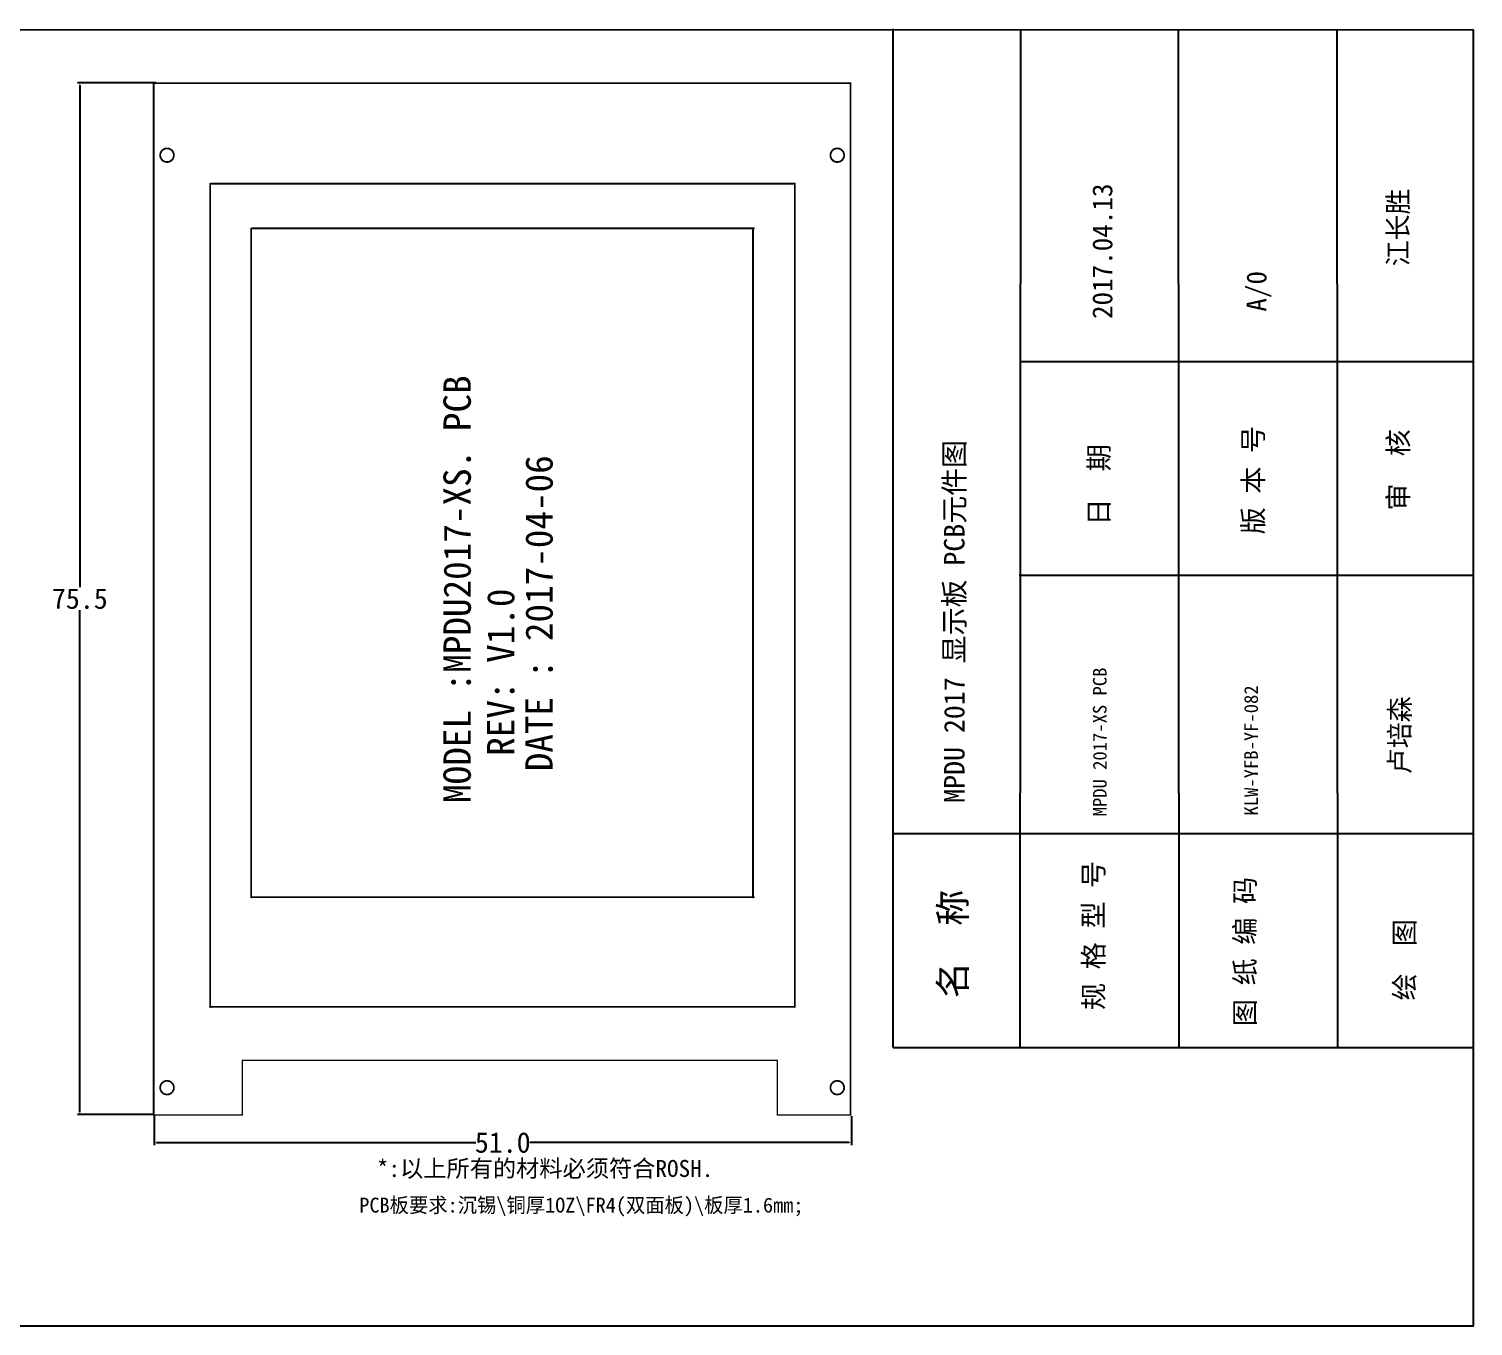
# Model space of a CAD drawing. Extents: x 936 to 1110, y 613 to 708.
# Drawn here: x 1004.5 to 1110.2, y 612.9 to 707.9 of the extents above; entities that cross this region are included whole.
import ezdxf

# ---------------------------------------------------------------- set-up
doc = ezdxf.new("R2010")
doc.units = 0
doc.header["$MEASUREMENT"] = 0
doc.layers.get('0').update_dxf_attribs({"linetype": 'CONTINUOUS'})
doc.layers.get('Defpoints').update_dxf_attribs({"linetype": 'CONTINUOUS'})
for name, color, linetype in [('KEEPOUTLAYER', 6, 'CONTINUOUS'), ('TOPOVERLAY', 2, 'CONTINUOUS'), ('标题1', 7, 'CONTINUOUS')]:
    doc.layers.add(name, color=color, linetype=linetype)
doc.dimstyles.get("Standard").update_dxf_attribs({"dimtxt": 0.18, "dimasz": 0.18, "dimexe": 0.18, "dimexo": 0.0625, "dimgap": 0.09, "dimtad": 0, "dimtih": 1, "dimtoh": 1, "dimdec": 4, "dimzin": 0, "dimdsep": 46, "dimtxsty": 'Standard', "dimcen": 0.09, "dimadec": 0, "dimazin": 0, "dimtfac": 1, "dimtdec": 4, "dimtofl": 0, "dimtmove": 0, "dimatfit": 0, "dimfxl": 1, "dimtolj": 1, "dimtzin": 0, "dimarcsym": 0})

# ---------------------------------------------------------------- blocks, each defined once
blk = doc.blocks.new('*D9')
at = {"color": 0, "linetype": 'Continuous', "lineweight": -2}
for p, q in [((1013.78, 703.94), (1008.05, 703.94)), ((1008.23, 703.76), (1008.23, 667.02)), ((1008.23, 628.6), (1008.23, 665.34)), ((1013.59, 628.42), (1008.05, 628.42))]:
    blk.add_line(p, q, dxfattribs=at)
at = {"color": 0, "linetype": 'Continuous'}
for points in [[(1008.2, 703.76), (1008.26, 703.76), (1008.23, 703.94)], [(1008.2, 628.6), (1008.26, 628.6), (1008.23, 628.42)]]:
    blk.add_solid(points, dxfattribs=at)
at = {"layer": 'Defpoints', "color": 0, "linetype": 'Continuous'}
for p in [(1013.85, 703.94), (1008.23, 628.42), (1013.65, 628.42)]:
    blk.add_point(p, dxfattribs=at)
at = {"color": 0, "linetype": 'Continuous', "insert": (1008.23, 666.18), "char_height": 1.5, "attachment_point": 5}
blk.add_mtext('\\A1;75.5', dxfattribs=at)
blk = doc.blocks.new('*D10')
at = {"color": 0, "linetype": 'Continuous', "lineweight": -2}
for p, q in [((1013.67, 628.42), (1013.67, 626.19)), ((1064.7, 628.31), (1064.7, 626.19)), ((1013.85, 626.37), (1037.22, 626.37)), ((1064.52, 626.37), (1041.15, 626.37))]:
    blk.add_line(p, q, dxfattribs=at)
at = {"color": 0, "linetype": 'Continuous'}
for points in [[(1013.85, 626.4), (1013.85, 626.34), (1013.67, 626.37)], [(1064.52, 626.4), (1064.52, 626.34), (1064.7, 626.37)]]:
    blk.add_solid(points, dxfattribs=at)
at = {"layer": 'Defpoints', "color": 0, "linetype": 'Continuous'}
for p in [(1013.67, 628.48), (1064.7, 628.38), (1064.7, 626.37)]:
    blk.add_point(p, dxfattribs=at)
at = {"color": 0, "linetype": 'Continuous', "insert": (1039.18, 626.37), "char_height": 1.5, "attachment_point": 5}
blk.add_mtext('\\A1;51.0', dxfattribs=at)

msp = doc.modelspace()

# ---------------------------------------------------------------- linework, layer by layer
at = {"linetype": 'Continuous'}
for p, q in [((1067.74, 633.34), (1067.76, 707.89)), ((1077.05, 633.34), (1077.1, 707.86)), ((1088.67, 633.34), (1088.62, 707.86)), ((1100.29, 633.34), (1100.24, 707.83)), ((1077.05, 683.55), (1110.19, 683.53)), ((1076.97, 667.91), (1110.19, 667.91)), ((1067.74, 649), (1110.19, 648.99)), ((1067.74, 633.34), (1110.18, 633.32))]:
    msp.add_line(p, q, dxfattribs=at)
msp.add_lwpolyline([(935.69, 707.84), (1110.19, 707.82), (1110.19, 612.94), (935.69, 612.94)], close=True, dxfattribs=at)
at = {"layer": 'KEEPOUTLAYER'}
for points, const_width in [([(1013.63, 628.4), (1013.63, 703.92)], 0.128), ([(1013.63, 703.92), (1064.63, 703.92)], 0.128), ([(1064.63, 628.4), (1064.63, 703.92)], 0.128), ([(1020.13, 632.4), (1059.27, 632.4)], 0.1), ([(1020.13, 628.4), (1020.13, 632.4)], 0.1), ([(1059.27, 628.4), (1059.27, 632.4)], 0.1), ([(1013.63, 628.4), (1020.13, 628.4)], 0.1), ([(1059.27, 628.4), (1064.63, 628.4)], 0.1)]:
    msp.add_lwpolyline(points, dxfattribs=dict(at, const_width=const_width))
for points, const_width in [([(1013.6, 703.92, 1), (1013.67, 703.92, 1)], 0.0638), ([(1013.6, 703.92, 1), (1013.67, 703.92, 1)], 0.0638), ([(1064.6, 703.92, 1), (1064.67, 703.92, 1)], 0.0638), ([(1064.6, 703.92, 1), (1064.67, 703.92, 1)], 0.0638), ([(1015.11, 698.64, 1), (1014.11, 698.64, 1)], 0.13), ([(1015.11, 698.64, 1), (1014.11, 698.64, 1)], 0.13), ([(1014.08, 698.64, 1), (1014.14, 698.64, 1)], 0.065), ([(1014.08, 698.64, 1), (1014.14, 698.64, 1)], 0.065), ([(1015.08, 698.64, 1), (1015.14, 698.64, 1)], 0.065), ([(1015.08, 698.64, 1), (1015.14, 698.64, 1)], 0.065), ([(1064.16, 698.64, 1), (1063.16, 698.64, 1)], 0.13), ([(1064.16, 698.64, 1), (1063.16, 698.64, 1)], 0.13), ([(1063.13, 698.64, 1), (1063.19, 698.64, 1)], 0.065), ([(1063.13, 698.64, 1), (1063.19, 698.64, 1)], 0.065), ([(1064.13, 698.64, 1), (1064.19, 698.64, 1)], 0.065), ([(1064.13, 698.64, 1), (1064.19, 698.64, 1)], 0.065), ([(1020.11, 632.4, 1), (1020.16, 632.4, 1)], 0.05), ([(1020.11, 632.4, 1), (1020.16, 632.4, 1)], 0.05), ([(1059.24, 632.4, 1), (1059.29, 632.4, 1)], 0.05), ([(1059.24, 632.4, 1), (1059.29, 632.4, 1)], 0.05), ([(1015.11, 630.39, 1), (1014.11, 630.39, 1)], 0.13), ([(1015.11, 630.39, 1), (1014.11, 630.39, 1)], 0.13), ([(1014.08, 630.39, 1), (1014.14, 630.39, 1)], 0.065), ([(1014.08, 630.39, 1), (1014.14, 630.39, 1)], 0.065), ([(1015.08, 630.39, 1), (1015.14, 630.39, 1)], 0.065), ([(1015.08, 630.39, 1), (1015.14, 630.39, 1)], 0.065), ([(1064.16, 630.39, 1), (1063.16, 630.39, 1)], 0.13), ([(1064.16, 630.39, 1), (1063.16, 630.39, 1)], 0.13), ([(1063.13, 630.39, 1), (1063.19, 630.39, 1)], 0.065), ([(1063.13, 630.39, 1), (1063.19, 630.39, 1)], 0.065), ([(1064.13, 630.39, 1), (1064.19, 630.39, 1)], 0.065), ([(1064.13, 630.39, 1), (1064.19, 630.39, 1)], 0.065), ([(1013.6, 628.4, 1), (1013.67, 628.4, 1)], 0.0638), ([(1013.61, 628.4, 1), (1013.66, 628.4, 1)], 0.05), ([(1020.11, 628.4, 1), (1020.16, 628.4, 1)], 0.05), ([(1020.11, 628.4, 1), (1020.16, 628.4, 1)], 0.05), ([(1059.24, 628.4, 1), (1059.29, 628.4, 1)], 0.05), ([(1059.24, 628.4, 1), (1059.29, 628.4, 1)], 0.05), ([(1064.6, 628.4, 1), (1064.67, 628.4, 1)], 0.0638), ([(1064.61, 628.4, 1), (1064.66, 628.4, 1)], 0.05)]:
    msp.add_lwpolyline(points, format="xyb", close=True, dxfattribs=dict(at, const_width=const_width))
at = {"layer": 'TOPOVERLAY', "const_width": 0.128}
for points in [[(1017.77, 636.29), (1017.77, 696.55)], [(1017.83, 696.56), (1060.55, 696.56)], [(1060.55, 636.3), (1060.55, 696.56)], [(1020.77, 644.32), (1020.77, 693.28)], [(1020.83, 693.29), (1057.55, 693.29)], [(1057.49, 644.32), (1057.49, 693.28)], [(1020.83, 644.33), (1057.55, 644.33)], [(1017.83, 636.3), (1060.55, 636.3)]]:
    msp.add_lwpolyline(points, dxfattribs=at)
at = {"layer": 'TOPOVERLAY', "const_width": 0.0638}
for points in [[(1017.74, 696.55, 1), (1017.81, 696.55, 1)], [(1017.8, 696.56, 1), (1017.87, 696.56, 1)], [(1060.52, 696.56, 1), (1060.59, 696.56, 1)], [(1060.52, 696.56, 1), (1060.59, 696.56, 1)], [(1020.74, 693.28, 1), (1020.81, 693.28, 1)], [(1020.8, 693.29, 1), (1020.87, 693.29, 1)], [(1057.46, 693.28, 1), (1057.53, 693.28, 1)], [(1057.52, 693.29, 1), (1057.59, 693.29, 1)], [(1020.74, 644.32, 1), (1020.81, 644.32, 1)], [(1020.8, 644.33, 1), (1020.87, 644.33, 1)], [(1057.46, 644.32, 1), (1057.53, 644.32, 1)], [(1057.52, 644.33, 1), (1057.59, 644.33, 1)], [(1017.74, 636.29, 1), (1017.81, 636.29, 1)], [(1017.8, 636.3, 1), (1017.87, 636.3, 1)], [(1060.52, 636.3, 1), (1060.59, 636.3, 1)], [(1060.52, 636.3, 1), (1060.59, 636.3, 1)]]:
    msp.add_lwpolyline(points, format="xyb", close=True, dxfattribs=at)

# ---------------------------------------------------------------- texts
at = {"color": 7, "linetype": 'Continuous', "attachment_point": 1}
for s, insert, char_height, width in [('{\\fSimSun|b0|i0|c134|p2;*:以上所有的材料必须符合ROSH.}', (1029.97, 625.1), 1.2455, 40.0726), ('PCB板要求:沉锡\\\\铜厚1OZ\\\\FR4(双面板)\\\\板厚1.6mm;', (1028.68, 622.34), 1.0876, 38.8409)]:
    msp.add_mtext(s, dxfattribs=dict(at, insert=insert, char_height=char_height, width=width))
at = {"layer": 'TOPOVERLAY'}
for s, p in [('MODEL :MPDU2017-XS. PCB', (1036.84, 651.23)), ('DATE : 2017-04-06', (1042.83, 653.55)), ('REV: V1.0', (1040.03, 654.68))]:
    msp.add_text(s, height=2, rotation=90, dxfattribs=at).set_placement(p)
at = {"layer": '标题1', "color": 7, "attachment_point": 1, "rotation": 90}
for s, insert, char_height, width in [('\\pt4.835;{\\fSimSun|b0|i0|c134|p54;\\C0;2017.04.13}', (1082.33, 686.65), 1.458, 0.972), ('\\pt4.835;{\\C0;江长胜}', (1103.96, 690.51), 1.458, 19.0917), ('\\pt4.835;{\\fSimSun|b0|i0|c134|p54;\\C0;A/0}', (1093.61, 687.19), 1.458, 0.972), ('\\pt4.835;{\\C0;MPDU 2017-XS PCB}', (1082.37, 650.25), 1, 17.5041), ('\\pt4.835;{\\C0;KLW-YFB-YF-082}', (1093.44, 650.31), 1, 19.276), ('\\pt4.835;{\\C0;卢培森}', (1104.09, 653.34), 1.458, 19.0917)]:
    msp.add_mtext(s, dxfattribs=dict(at, insert=insert, char_height=char_height, width=width))
at = {"layer": '标题1', "color": 7, "rotation": 90}
for s, insert, char_height, attachment_point in [('\\pt4.835;{\\fSimSun|b0|i0|c134|p54;\\C0;版 本 号}', (1093.36, 670.89), 1.458, 1), ('\\pt4.835;{\\C0;MPDU 2017 \\fSimSun|b0|i0|c134|p2;显示板\\Ftxt|c134; PCB\\fSimSun|b0|i0|c134|p54;元件图}', (1073.14, 651.24), 1.5, 7), ('\\pt4.835;{\\fSimSun|b0|i0|c134|p54;\\C0;审  核}', (1103.98, 672.63), 1.458, 1), ('\\pt4.835;{\\fSimSun|b0|i0|c134|p54;\\C0;日  期}', (1082.07, 671.53), 1.458, 1), ('\\pt4.835;{\\fSimSun|b0|i0|c134|p54;\\C0;规 格 型 号}', (1081.68, 636.07), 1.458, 1), ('\\pt4.835;{\\fSimSun|b0|i0|c134|p54;\\C0;名  称}', (1071.14, 636.94), 1.944, 1), ('\\pt4.835;{\\fSimSun|b0|i0|c134|p54;\\C0;图 纸 编 码}', (1092.76, 634.89), 1.458, 1), ('\\pt4.835;{\\fSimSun|b0|i0|c134|p54;\\C0;绘  图}', (1104.44, 636.77), 1.458, 1)]:
    msp.add_mtext(s, dxfattribs=dict(at, insert=insert, char_height=char_height, attachment_point=attachment_point))

# ---------------------------------------------------------------- dimensions: what is measured, and where the dimension line sits
at = {"color": 6, "linetype": 'Continuous'}
dim = msp.add_linear_dim(base=(1008.23, 628.42), p1=(1013.85, 703.94), p2=(1013.65, 628.42), angle=90, dimstyle='Standard', override={"dimtxt": 1.5, "dimdec": 1, "dimatfit": 3}, dxfattribs=at)
dim.commit()
dim.dimension.update_dxf_attribs({"geometry": '*D9', "text_midpoint": (1008.23, 666.18)})
dim = msp.add_linear_dim(base=(1064.7, 626.37), p1=(1013.67, 628.48), p2=(1064.7, 628.38), dimstyle='Standard', override={"dimtxt": 1.5, "dimdec": 1, "dimatfit": 3}, dxfattribs=at)
dim.commit()
dim.dimension.update_dxf_attribs({"geometry": '*D10', "text_midpoint": (1039.18, 626.37)})

doc.saveas('drawing.dxf')
